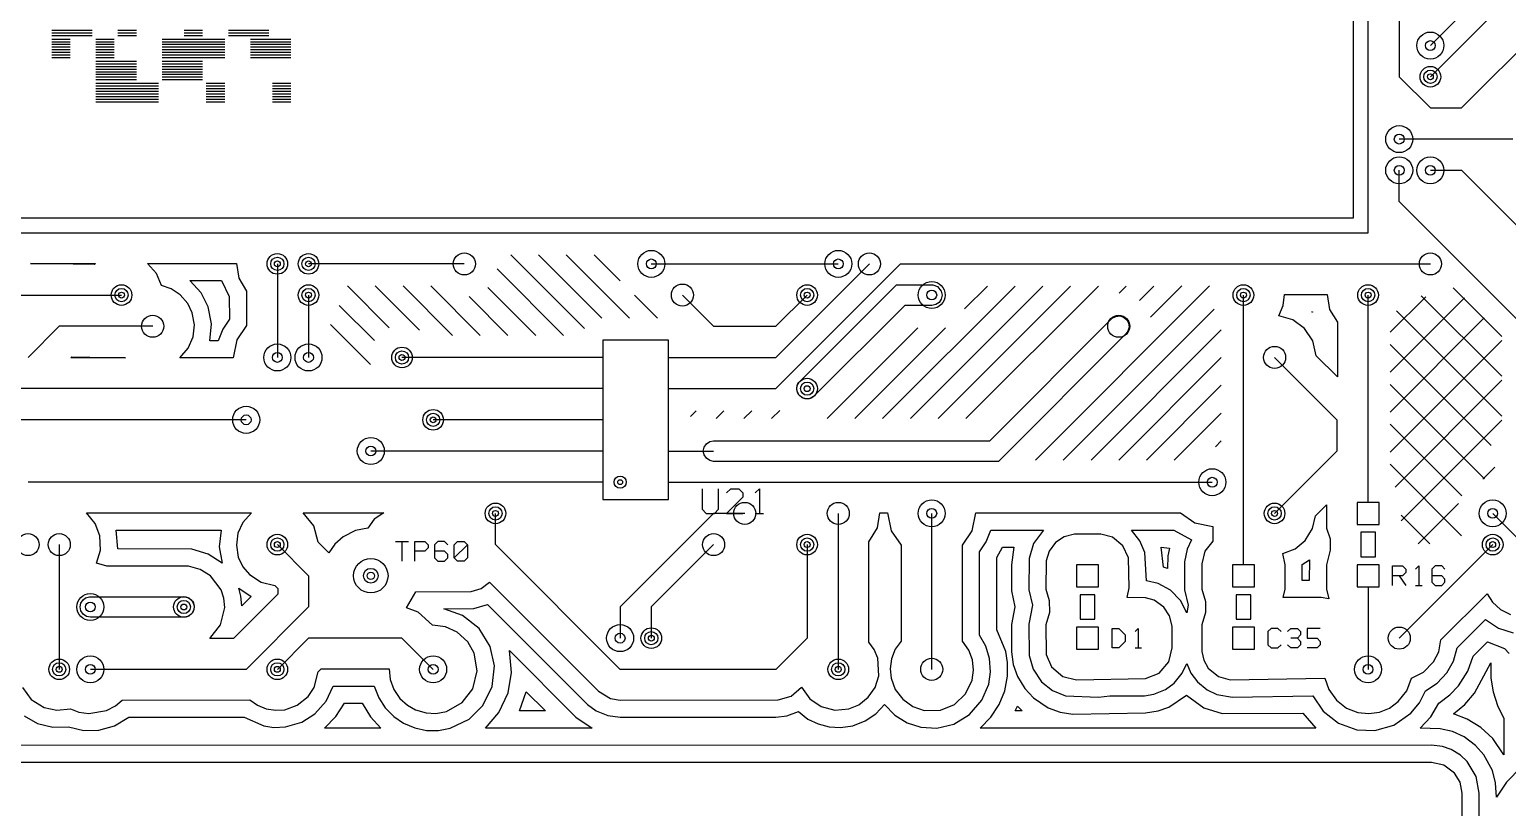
# Model space of a CAD drawing. Extents: x 7 to 280, y 7 to 360.
# Drawn here: x 101.7 to 161.9, y 140.4 to 172.1 of the extents above; entities that cross this region are included whole.
import ezdxf

# ---------------------------------------------------------------- set-up
doc = ezdxf.new("R2010")
doc.units = 0
doc.layers.add('SCORE', color=5, linetype='CONTINUOUS')

msp = doc.modelspace()

# ---------------------------------------------------------------- linework, layer by layer
at = {"layer": 'SCORE'}
for p, q in [((156.21, 163.83), (156.21, 196.85)), ((155.61, 164.43), (155.61, 196.25)), ((157.48, 176.53), (157.48, 170.18)), ((158.75, 171.45), (163.83, 176.53)), ((160.02, 168.91), (165.1, 173.99)), ((161.29, 172.72), (158.75, 170.18)), ((102.565, 172.0793), (104.215, 172.0793)), ((102.565, 171.9721), (104.215, 171.9721)), ((102.565, 171.865), (104.215, 171.865)), ((102.565, 171.715), (103.315, 171.715)), ((104.365, 171.715), (105.115, 171.715)), ((105.265, 172.0793), (106.015, 172.0793)), ((105.265, 171.9721), (106.015, 171.9721)), ((105.265, 171.865), (106.015, 171.865)), ((107.065, 171.715), (109.615, 171.715)), ((107.965, 172.0793), (108.715, 172.0793)), ((107.965, 171.9721), (108.715, 171.9721)), ((107.965, 171.865), (108.715, 171.865)), ((109.765, 172.0793), (111.415, 172.0793)), ((109.765, 171.9721), (111.415, 171.9721)), ((109.765, 171.865), (111.415, 171.865)), ((110.665, 171.715), (112.315, 171.715)), ((102.565, 171.6079), (103.315, 171.6079)), ((102.565, 171.5007), (103.315, 171.5007)), ((102.565, 171.3936), (103.315, 171.3936)), ((102.565, 171.2864), (103.315, 171.2864)), ((102.565, 171.1793), (103.315, 171.1793)), ((102.565, 171.0721), (103.315, 171.0721)), ((104.365, 171.6079), (105.115, 171.6079)), ((104.365, 171.5007), (105.115, 171.5007)), ((104.365, 171.3936), (105.115, 171.3936)), ((104.365, 171.2864), (105.115, 171.2864)), ((104.365, 171.1793), (105.115, 171.1793)), ((104.365, 171.0721), (105.115, 171.0721)), ((107.065, 171.6079), (109.615, 171.6079)), ((107.065, 171.5007), (109.615, 171.5007)), ((107.065, 171.3936), (109.615, 171.3936)), ((107.065, 171.2864), (109.615, 171.2864)), ((107.065, 171.1793), (109.615, 171.1793)), ((107.065, 171.0721), (109.615, 171.0721)), ((110.665, 171.6079), (112.315, 171.6079)), ((110.665, 171.5007), (112.315, 171.5007)), ((110.665, 171.3936), (112.315, 171.3936)), ((110.665, 171.2864), (112.315, 171.2864)), ((110.665, 171.1793), (112.315, 171.1793)), ((110.665, 171.0721), (112.315, 171.0721)), ((102.565, 170.965), (103.315, 170.965)), ((104.365, 170.965), (105.115, 170.965)), ((104.365, 170.815), (106.015, 170.815)), ((104.365, 170.7079), (106.015, 170.7079)), ((104.365, 170.6007), (106.015, 170.6007)), ((104.365, 170.4936), (106.015, 170.4936)), ((107.065, 170.965), (109.615, 170.965)), ((107.065, 170.815), (108.715, 170.815)), ((107.065, 170.7079), (108.715, 170.7079)), ((107.065, 170.6007), (108.715, 170.6007)), ((107.065, 170.4936), (108.715, 170.4936)), ((110.665, 170.965), (112.315, 170.965)), ((104.365, 170.3864), (106.015, 170.3864)), ((104.365, 170.2793), (106.015, 170.2793)), ((104.365, 170.1721), (106.015, 170.1721)), ((104.365, 170.065), (106.015, 170.065)), ((104.365, 169.915), (106.915, 169.915)), ((107.065, 170.3864), (108.715, 170.3864)), ((107.065, 170.2793), (108.715, 170.2793)), ((107.065, 170.1721), (108.715, 170.1721)), ((107.065, 170.065), (108.715, 170.065)), ((108.865, 169.915), (109.615, 169.915)), ((111.565, 169.915), (112.315, 169.915)), ((157.48, 170.18), (158.75, 168.91)), ((104.365, 169.8079), (106.915, 169.8079)), ((104.365, 169.7007), (106.915, 169.7007)), ((104.365, 169.5936), (106.915, 169.5936)), ((104.365, 169.4864), (106.915, 169.4864)), ((104.365, 169.3793), (106.915, 169.3793)), ((104.365, 169.2721), (106.915, 169.2721)), ((108.865, 169.8079), (109.615, 169.8079)), ((108.865, 169.7007), (109.615, 169.7007)), ((108.865, 169.5936), (109.615, 169.5936)), ((108.865, 169.4864), (109.615, 169.4864)), ((108.865, 169.3793), (109.615, 169.3793)), ((108.865, 169.2721), (109.615, 169.2721)), ((111.565, 169.8079), (112.315, 169.8079)), ((111.565, 169.7007), (112.315, 169.7007)), ((111.565, 169.5936), (112.315, 169.5936)), ((111.565, 169.4864), (112.315, 169.4864)), ((111.565, 169.3793), (112.315, 169.3793)), ((111.565, 169.2721), (112.315, 169.2721)), ((104.365, 169.165), (106.915, 169.165)), ((108.865, 169.165), (109.615, 169.165)), ((111.565, 169.165), (112.315, 169.165)), ((158.75, 168.91), (160.02, 168.91)), ((160.02, 167.64), (157.48, 167.64)), ((162.11, 167.64), (160.02, 167.64)), ((157.48, 165.1), (157.48, 166.37)), ((158.75, 166.37), (160.02, 166.37)), ((160.02, 166.37), (163.83, 162.56)), ((162.56, 160.02), (157.48, 165.1)), ((85.69, 164.43), (155.61, 164.43)), ((85.09, 163.83), (156.21, 163.83)), ((121.2713, 162.93), (124.2715, 159.9298)), ((122.4027, 162.93), (124.986, 160.3467)), ((123.5341, 162.93), (126.1156, 160.3485)), ((124.6655, 162.93), (125.7254, 161.8701)), ((101.7048, 162.58), (104.3505, 162.58)), ((104.3032, 162.54), (101.7048, 162.58)), ((104.3505, 162.58), (104.3032, 162.54)), ((106.4695, 162.58), (110.0907, 162.58)), ((106.8314, 162.166), (106.4695, 162.58)), ((107.0328, 161.6825), (106.8314, 162.166)), ((110.0907, 162.58), (110.195, 161.9782)), ((111.76, 162.56), (111.76, 158.75)), ((119.38, 162.56), (113.03, 162.56)), ((120.714, 162.356), (123.42, 159.65)), ((127, 162.56), (134.62, 162.56)), ((132.08, 157.48), (137.16, 162.56)), ((132.08, 158.75), (135.89, 162.56)), ((137.16, 162.56), (158.75, 162.56)), ((107.4266, 161.5469), (107.0328, 161.6825)), ((107.8049, 161.294), (107.4266, 161.5469)), ((108.1957, 161.88), (109.4903, 161.88)), ((108.66, 161.3754), (108.1957, 161.88)), ((109.4903, 161.88), (109.8019, 161.2258)), ((110.195, 161.9782), (110.51, 161.4532)), ((110.51, 161.4532), (110.51, 160.0445)), ((114.6217, 161.66), (116.3194, 159.9624)), ((115.7531, 161.66), (117.5523, 159.8608)), ((116.8845, 161.66), (118.8945, 159.65)), ((118.0159, 161.66), (120.0259, 159.65)), ((120.3334, 161.6052), (122.2886, 159.65)), ((133.0253, 157.7464), (136.986, 161.71)), ((136.4279, 156.26), (141.8266, 161.6587)), ((136.986, 161.71), (138.4712, 161.708)), ((137.5593, 156.26), (142.9581, 161.6588)), ((138.4712, 161.708), (138.6633, 161.6392)), ((138.6633, 161.6392), (138.818, 161.4507)), ((138.6907, 156.26), (144.0897, 161.659)), ((138.818, 161.4507), (138.85, 161.29)), ((139.767, 160.7304), (140.695, 161.6585)), ((139.822, 156.26), (145.2212, 161.6592)), ((142.6575, 154.57), (149.7474, 161.6599)), ((146.0627, 161.3693), (146.3528, 161.6594)), ((146.896, 161.0712), (147.4843, 161.6595)), ((147.3474, 160.3913), (148.6159, 161.6597)), ((159.6833, 161.5852), (161.66, 159.6085)), ((100.78, 161.29), (102.87, 161.29)), ((102.87, 161.29), (105.41, 161.29)), ((108.1079, 160.9417), (107.8049, 161.294)), ((108.2876, 160.5717), (108.1079, 160.9417)), ((108.9466, 160.8076), (108.66, 161.3754)), ((109.8019, 161.2258), (109.8068, 160.3094)), ((113.03, 161.29), (113.03, 158.75)), ((114.2808, 160.8695), (115.7134, 159.437)), ((119.5816, 161.2257), (121.1572, 159.65)), ((126.3101, 161.2854), (127.247, 160.3485)), ((128.27, 161.29), (129.54, 160.02)), ((132.08, 160.02), (133.35, 161.29)), ((137.334, 160.87), (133.6164, 157.1553)), ((138.43, 160.87), (137.334, 160.87)), ((138.5907, 160.902), (138.43, 160.87)), ((138.727, 160.993), (138.5907, 160.902)), ((138.818, 161.1293), (138.727, 160.993)), ((138.85, 161.29), (138.818, 161.1293)), ((151.13, 152.4), (151.13, 161.29)), ((152.5676, 160.4411), (152.7445, 160.8644)), ((152.7445, 160.8644), (152.7993, 161.31)), ((152.7993, 161.31), (154.5407, 161.31)), ((154.5407, 161.31), (154.645, 160.7082)), ((156.21, 154.94), (156.21, 161.29)), ((157.11, 159.774), (158.56, 161.224)), ((157.11, 158.1476), (160.1348, 161.1724)), ((158.3799, 161.2622), (161.66, 157.9821)), ((108.3785, 160.0813), (108.2876, 160.5717)), ((109.0777, 160.1157), (108.9466, 160.8076)), ((109.8068, 160.3094), (109.5431, 159.9044)), ((140.796, 155.36), (145.7836, 160.3447)), ((143.7889, 154.57), (149.9396, 160.7207)), ((145.7836, 160.3447), (145.9281, 160.4219)), ((145.9281, 160.4219), (146.0912, 160.438)), ((146.0912, 160.438), (146.248, 160.3904)), ((146.248, 160.3904), (146.3747, 160.2864)), ((146.3747, 160.2864), (146.4519, 160.1419)), ((153.1466, 160.2769), (152.5676, 160.4411)), ((153.6207, 159.9325), (153.1466, 160.2769)), ((153.943, 160.5876), (153.9157, 160.61)), ((153.9157, 160.61), (153.9403, 160.61)), ((153.9403, 160.61), (153.943, 160.5876)), ((154.645, 160.7082), (154.96, 160.1832)), ((157.11, 156.5213), (160.948, 160.3593)), ((157.3646, 160.6512), (161.66, 156.3558)), ((102.87, 160.02), (101.6, 158.75)), ((106.68, 160.02), (102.87, 160.02)), ((108.3232, 159.5856), (108.3785, 160.0813)), ((109.0061, 159.4314), (109.0777, 160.1157)), ((109.5431, 159.9044), (109.3554, 159.4315)), ((110.51, 160.0445), (110.108, 159.4635)), ((113.93, 160.089), (115.5509, 158.4681)), ((129.54, 160.02), (132.08, 160.02)), ((134.1652, 156.26), (137.8618, 159.9566)), ((135.2966, 156.26), (138.9896, 159.953)), ((146.347, 159.723), (141.144, 154.52)), ((144.9203, 154.57), (150.23, 159.8797)), ((146.4204, 159.822), (146.347, 159.723)), ((146.468, 159.9788), (146.4204, 159.822)), ((146.4519, 160.1419), (146.468, 159.9788)), ((153.9597, 159.4252), (153.6207, 159.9325)), ((154.96, 160.1832), (154.96, 157.9578)), ((107.7878, 158.7312), (108.1263, 159.1274)), ((108.1263, 159.1274), (108.3232, 159.5856)), ((109.3554, 159.4315), (109.0061, 159.4314)), ((110.108, 159.4635), (109.9607, 158.7316)), ((127.6985, 159.4485), (125.0315, 159.4485)), ((125.0315, 159.4485), (125.0315, 152.9715)), ((127.6985, 152.9715), (127.6985, 159.4485)), ((154.0981, 158.8197), (153.9597, 159.4252)), ((157.11, 154.895), (161.66, 159.445)), ((157.11, 159.2794), (161.2286, 155.1609)), ((103.3482, 158.7304), (103.3878, 158.77)), ((105.5726, 158.7308), (103.3482, 158.7304)), ((103.3878, 158.77), (105.5726, 158.7308)), ((109.9607, 158.7316), (107.7878, 158.7312)), ((123.19, 158.75), (116.84, 158.75)), ((125.0315, 158.75), (123.19, 158.75)), ((127.6985, 158.75), (129.54, 158.75)), ((129.54, 158.75), (132.08, 158.75)), ((146.0516, 154.57), (150.23, 158.7484)), ((152.4, 158.75), (154.94, 156.21)), ((154.96, 157.9578), (154.0981, 158.8197)), ((157.3116, 153.4702), (161.66, 157.8186)), ((123.19, 157.48), (99.06, 157.48)), ((125.0315, 157.48), (123.19, 157.48)), ((127.6985, 157.48), (129.54, 157.48)), ((129.54, 157.48), (132.08, 157.48)), ((132.93, 157.48), (132.9481, 157.6019)), ((132.9481, 157.3581), (132.93, 157.48)), ((132.9481, 157.6019), (133.0253, 157.7464)), ((133.0253, 157.2136), (132.9481, 157.3581)), ((133.152, 157.1096), (133.0253, 157.2136)), ((147.183, 154.57), (150.23, 157.617)), ((157.11, 157.6531), (160.9533, 153.8098)), ((131.9024, 156.26), (132.2365, 156.594)), ((133.3088, 157.062), (133.152, 157.1096)), ((133.4719, 157.0781), (133.3088, 157.062)), ((133.6164, 157.1553), (133.4719, 157.0781)), ((110.49, 156.21), (100.33, 156.21)), ((123.19, 156.21), (118.11, 156.21)), ((125.0315, 156.21), (123.19, 156.21)), ((128.5985, 156.3502), (128.8283, 156.58)), ((129.6397, 156.26), (129.9597, 156.58)), ((130.7711, 156.26), (131.0911, 156.58)), ((148.3144, 154.57), (150.23, 156.4856)), ((154.94, 156.21), (154.94, 154.94)), ((157.11, 156.0268), (160.0264, 153.1103)), ((157.56, 152.0923), (161.66, 156.1923)), ((123.19, 154.94), (115.57, 154.94)), ((125.0315, 154.94), (123.19, 154.94)), ((127.6985, 154.94), (129.54, 154.94)), ((129.12, 154.94), (129.152, 155.1007)), ((129.152, 154.7793), (129.12, 154.94)), ((129.152, 155.1007), (129.243, 155.237)), ((129.243, 155.237), (129.3793, 155.328)), ((129.3793, 155.328), (129.54, 155.36)), ((129.54, 155.36), (140.796, 155.36)), ((149.9894, 155.1136), (150.23, 155.3543)), ((154.94, 154.94), (152.4, 152.4)), ((156.21, 152.85), (156.21, 154.94)), ((129.243, 154.643), (129.152, 154.7793)), ((129.3793, 154.552), (129.243, 154.643)), ((129.54, 154.52), (129.3793, 154.552)), ((141.144, 154.52), (129.54, 154.52)), ((157.11, 154.4004), (160.0205, 151.4899)), ((160.8861, 153.792), (161.3798, 154.2857)), ((123.19, 153.67), (101.6, 153.67)), ((125.0315, 153.67), (123.19, 153.67)), ((127.6985, 153.67), (129.54, 153.67)), ((129.54, 153.67), (149.86, 153.67)), ((129.07, 153.4), (129.07, 152.5667)), ((129.7367, 152.5667), (129.7367, 153.4)), ((130.07, 153.2333), (130.2367, 153.4)), ((130.7367, 153.0667), (130.07, 152.4)), ((130.2367, 153.4), (130.57, 153.4)), ((130.57, 153.4), (130.7367, 153.2333)), ((130.7367, 153.2333), (130.7367, 153.0667)), ((131.2367, 153.2333), (131.4033, 153.4)), ((131.4033, 153.4), (131.4033, 152.4)), ((104.339, 151.9848), (103.9764, 152.42)), ((103.9764, 152.42), (110.7005, 152.42)), ((110.7005, 152.42), (110.357, 152.035)), ((113.2449, 151.8931), (112.8195, 152.42)), ((112.8195, 152.42), (116.1063, 152.42)), ((116.1063, 152.42), (115.711, 152.1676)), ((120.65, 151.13), (120.65, 152.4)), ((125.0315, 152.9715), (127.6985, 152.9715)), ((129.54, 152.4), (125.73, 148.59)), ((129.07, 152.5667), (129.2367, 152.4)), ((129.2367, 152.4), (129.57, 152.4)), ((130.81, 152.4), (129.54, 152.4)), ((129.57, 152.4), (129.7367, 152.5667)), ((130.07, 152.4), (130.7367, 152.4)), ((131.2367, 152.4), (131.57, 152.4)), ((134.62, 152.4), (134.62, 146.05)), ((136.2127, 151.8067), (136.3193, 152.42)), ((136.3193, 152.42), (136.6307, 152.42)), ((136.6307, 152.42), (136.778, 151.6865)), ((138.43, 146.05), (138.43, 152.4)), ((140.082, 151.6865), (140.2293, 152.4184)), ((140.2293, 152.4184), (148.5656, 152.4199)), ((148.5656, 152.4199), (149.1465, 152.018)), ((151.13, 150.31), (151.13, 152.4)), ((154.0665, 152.2988), (154.51, 152.7422)), ((154.51, 152.7422), (154.5202, 151.7934)), ((156.66, 152.85), (155.76, 152.85)), ((155.76, 152.85), (155.76, 151.95)), ((156.66, 151.95), (156.66, 152.85)), ((158.2541, 151.16), (159.898, 152.8039)), ((166.37, 147.32), (161.29, 152.4)), ((104.5314, 151.488), (104.339, 151.9848)), ((110.357, 152.035), (110.1547, 151.5888)), ((113.4265, 151.2312), (113.2449, 151.8931)), ((115.4459, 151.8054), (114.9457, 151.7068)), ((115.711, 152.1676), (115.4459, 151.8054)), ((135.87, 151.2485), (136.2127, 151.8067)), ((149.1465, 152.018), (149.88, 151.8707)), ((149.88, 151.8707), (149.88, 151.2694)), ((153.6509, 151.2941), (153.9526, 151.7861)), ((153.9526, 151.7861), (154.0665, 152.2988)), ((154.5202, 151.7934), (154.66, 151.358)), ((155.76, 151.95), (156.66, 151.95)), ((157.56, 152.3241), (158.7241, 151.16)), ((104.5543, 150.9025), (104.5314, 151.488)), ((105.2631, 150.958), (105.1958, 151.72)), ((105.1958, 151.72), (109.4651, 151.72)), ((109.4651, 151.72), (109.3923, 151.0343)), ((110.1547, 151.5888), (110.0907, 151.103)), ((113.8606, 150.7972), (113.4265, 151.2312)), ((114.4365, 151.446), (114.1027, 151.1435)), ((114.9457, 151.7068), (114.4365, 151.446)), ((116.57, 151.26), (117.1033, 151.26)), ((116.8367, 151.26), (116.8367, 150.46)), ((117.37, 150.46), (117.37, 151.26)), ((117.37, 151.26), (117.77, 151.26)), ((117.77, 151.26), (117.9033, 151.1267)), ((118.3033, 151.26), (118.17, 151.1267)), ((118.57, 151.26), (118.3033, 151.26)), ((118.7033, 151.1267), (118.57, 151.26)), ((118.97, 151.1267), (119.1033, 151.26)), ((119.1033, 151.26), (119.37, 151.26)), ((119.37, 151.26), (119.5033, 151.1267)), ((135.87, 147.1568), (135.87, 151.2485)), ((136.778, 151.6865), (137.18, 151.1055)), ((139.68, 151.1055), (140.082, 151.6865)), ((140.38, 150.8364), (140.6469, 151.2456)), ((140.6469, 151.2456), (140.8346, 151.7186)), ((140.8346, 151.7186), (142.9836, 151.7189)), ((142.9836, 151.7189), (142.5794, 151.1678)), ((143.471, 151.2176), (143.2122, 150.8686)), ((143.8202, 151.4509), (143.471, 151.2176)), ((144.2417, 151.5565), (143.8202, 151.4509)), ((145.3183, 151.5565), (144.2417, 151.5565)), ((145.7886, 151.4278), (145.3183, 151.5565)), ((146.2174, 151.0759), (145.7886, 151.4278)), ((146.5757, 151.7196), (148.2965, 151.7199)), ((146.9159, 151.289), (146.5757, 151.7196)), ((147.1144, 150.8098), (146.9159, 151.289)), ((148.2965, 151.7199), (149.012, 151.3189)), ((149.012, 151.3189), (148.8355, 150.9413)), ((149.88, 151.2694), (149.5622, 150.8686)), ((153.2406, 150.9574), (153.6509, 151.2941)), ((154.66, 151.358), (154.66, 150.902)), ((156.51, 151.63), (155.91, 151.63)), ((155.91, 151.63), (155.91, 150.63)), ((156.51, 150.63), (156.51, 151.63)), ((102.87, 151.13), (102.87, 146.05)), ((104.391, 150.3718), (104.5543, 150.9025)), ((108.2773, 150.9369), (105.2631, 150.958)), ((108.9445, 150.7408), (108.2773, 150.9369)), ((109.5166, 150.3676), (108.9445, 150.7408)), ((109.3923, 151.0343), (109.5166, 150.3676)), ((110.0907, 151.103), (110.1704, 150.6196)), ((110.1704, 150.6196), (110.357, 150.225)), ((111.76, 151.13), (113.03, 149.86)), ((114.1027, 151.1435), (113.8606, 150.7972)), ((117.77, 150.86), (117.37, 150.86)), ((117.9033, 150.9933), (117.77, 150.86)), ((117.9033, 151.1267), (117.9033, 150.9933)), ((118.17, 151.1267), (118.17, 150.5933)), ((118.57, 150.86), (118.17, 150.86)), ((118.17, 150.5933), (118.3033, 150.46)), ((118.7033, 150.7267), (118.57, 150.86)), ((118.57, 150.46), (118.7033, 150.5933)), ((118.7033, 150.5933), (118.7033, 150.7267)), ((118.97, 150.5933), (118.97, 151.1267)), ((118.97, 150.5933), (119.5033, 151.1267)), ((119.1033, 150.46), (118.97, 150.5933)), ((119.5033, 150.5933), (119.37, 150.46)), ((119.5033, 151.1267), (119.5033, 150.5933)), ((125.73, 146.05), (120.65, 151.13)), ((129.54, 151.13), (127, 148.59)), ((133.35, 151.13), (133.35, 147.32)), ((137.18, 151.1055), (137.18, 147.2015)), ((139.68, 147.2015), (139.68, 151.1055)), ((140.38, 147.448), (140.38, 150.8364)), ((141.08, 150.6073), (141.3158, 151.0186)), ((141.08, 147.6576), (141.08, 150.6073)), ((141.3158, 151.0186), (141.7784, 151.0187)), ((141.7784, 151.0187), (141.68, 150.31)), ((142.5794, 151.1678), (142.3978, 150.5693)), ((143.2122, 150.8686), (143.0902, 150.4666)), ((146.4485, 150.5874), (146.2174, 151.0759)), ((146.4792, 149.3757), (146.4485, 150.5874)), ((147.18, 149.658), (147.1144, 150.8098)), ((147.88, 150.2118), (147.7813, 151.0198)), ((147.7813, 151.0198), (148.1185, 150.9863)), ((148.0554, 150.672), (148.03, 150.1507)), ((148.1185, 150.9863), (148.0554, 150.672)), ((148.8355, 150.9413), (148.7343, 150.4326)), ((149.5622, 150.8686), (149.4308, 150.3443)), ((152.7431, 150.7662), (153.2406, 150.9574)), ((152.83, 150.31), (152.7431, 150.7662)), ((154.66, 150.902), (154.51, 150.31)), ((155.91, 150.63), (156.51, 150.63)), ((157.48, 147.32), (161.29, 151.13)), ((104.815, 150.258), (104.391, 150.3718)), ((108.1405, 150.2487), (104.815, 150.258)), ((108.6138, 150.1219), (108.1405, 150.2487)), ((109.0299, 149.8633), (108.6138, 150.1219)), ((110.357, 150.225), (110.6236, 149.9068)), ((118.3033, 150.46), (118.57, 150.46)), ((119.37, 150.46), (119.1033, 150.46)), ((141.68, 150.31), (141.6852, 149.253)), ((142.3978, 150.5693), (142.3843, 149.2874)), ((143.0902, 150.4666), (143.0835, 149.3217)), ((145.23, 150.31), (144.33, 150.31)), ((144.33, 150.31), (144.33, 149.41)), ((145.23, 149.41), (145.23, 150.31)), ((148.03, 150.1507), (147.88, 150.2118)), ((148.7343, 150.4326), (148.7343, 149.2874)), ((149.4308, 150.3443), (149.4335, 149.3217)), ((151.58, 150.31), (150.68, 150.31)), ((150.68, 150.31), (150.68, 149.41)), ((151.58, 149.41), (151.58, 150.31)), ((152.8265, 149.3217), (152.83, 150.31)), ((153.5298, 150.3173), (153.8214, 150.5041)), ((153.53, 149.67), (153.5298, 150.3173)), ((153.8214, 150.5041), (153.81, 149.67)), ((154.51, 150.31), (154.5135, 149.3217)), ((156.66, 150.31), (155.76, 150.31)), ((155.76, 150.31), (155.76, 149.41)), ((156.66, 149.41), (156.66, 150.31)), ((157.21, 149.46), (157.21, 150.26)), ((157.21, 150.26), (157.61, 150.26)), ((157.61, 150.26), (157.7433, 150.1267)), ((157.7433, 149.9933), (157.61, 149.86)), ((157.7433, 150.1267), (157.7433, 149.9933)), ((158.1433, 150.1267), (158.2767, 150.26)), ((158.2767, 150.26), (158.2767, 149.46)), ((158.9433, 150.26), (158.81, 150.1267)), ((158.81, 150.1267), (158.81, 149.5933)), ((159.21, 150.26), (158.9433, 150.26)), ((159.3433, 150.1267), (159.21, 150.26)), ((109.468, 149.2852), (109.0299, 149.8633)), ((110.6236, 149.9068), (111.0962, 149.5981)), ((111.0962, 149.5981), (111.6588, 149.4635)), ((111.6588, 149.4635), (111.78, 149.3422)), ((113.03, 149.86), (113.03, 148.59)), ((120.0619, 149.3422), (120.4111, 149.6012)), ((120.4111, 149.6012), (124.8461, 145.1661)), ((144.33, 149.41), (145.23, 149.41)), ((146.3995, 148.97), (146.4792, 149.3757)), ((147.6621, 149.5463), (147.18, 149.658)), ((148.1629, 149.2696), (147.6621, 149.5463)), ((150.68, 149.41), (151.58, 149.41)), ((153.81, 149.67), (153.53, 149.67)), ((155.76, 149.41), (156.66, 149.41)), ((156.21, 149.41), (156.21, 147.32)), ((157.61, 149.86), (157.21, 149.86)), ((157.4767, 149.86), (157.7433, 149.46)), ((158.1433, 149.46), (158.41, 149.46)), ((159.21, 149.86), (158.81, 149.86)), ((158.81, 149.5933), (158.9433, 149.46)), ((158.9433, 149.46), (159.21, 149.46)), ((159.3433, 149.7267), (159.21, 149.86)), ((159.21, 149.46), (159.3433, 149.5933)), ((159.3433, 149.5933), (159.3433, 149.7267)), ((103.752, 148.7507), (103.843, 148.887)), ((103.843, 148.887), (103.942, 148.9604)), ((103.942, 148.9604), (104.0988, 149.008)), ((104.0988, 149.008), (107.9912, 149.008)), ((107.9912, 149.008), (108.148, 148.9604)), ((108.148, 148.9604), (108.247, 148.887)), ((108.247, 148.887), (108.3204, 148.788)), ((108.3204, 148.788), (108.368, 148.6312)), ((109.582, 148.9421), (109.468, 149.2852)), ((109.6193, 148.563), (109.582, 148.9421)), ((111.78, 149.1078), (109.9722, 147.3)), ((110.1934, 149.3524), (110.6956, 149.0133)), ((110.2791, 149.0258), (110.1934, 149.3524)), ((110.3189, 148.6366), (110.2791, 149.0258)), ((110.6956, 149.0133), (110.3189, 148.6366)), ((111.78, 149.3422), (111.78, 149.1078)), ((117.0191, 148.5564), (117.4076, 149.21)), ((117.4076, 149.21), (119.66, 149.2202)), ((119.66, 149.2202), (120.0619, 149.3422)), ((141.6852, 149.253), (141.8121, 148.59)), ((142.3843, 149.2874), (142.53, 148.6644)), ((143.0835, 149.3217), (143.2122, 148.8514)), ((143.2122, 148.8514), (143.23, 148.362)), ((145.08, 149.09), (144.48, 149.09)), ((144.48, 149.09), (144.48, 148.09)), ((145.08, 148.09), (145.08, 149.09)), ((147.1366, 148.9598), (146.3995, 148.97)), ((147.4898, 148.8609), (147.1366, 148.9598)), ((147.8876, 148.579), (147.4898, 148.8609)), ((148.5618, 148.8595), (148.1629, 149.2696)), ((148.8222, 148.3575), (148.5618, 148.8595)), ((148.7343, 149.2874), (148.88, 148.6644)), ((149.4335, 149.3217), (149.58, 148.818)), ((149.58, 148.818), (149.58, 148.362)), ((151.43, 149.09), (150.83, 149.09)), ((150.83, 149.09), (150.83, 148.09)), ((151.43, 148.09), (151.43, 149.09)), ((152.7495, 148.97), (152.8265, 149.3217)), ((154.2977, 148.9692), (152.7495, 148.97)), ((154.6109, 148.9199), (154.2977, 148.9692)), ((154.5135, 149.3217), (154.6109, 148.9199)), ((159.1781, 147.2503), (161.0582, 149.1305)), ((161.0582, 149.1305), (161.2867, 148.7801)), ((161.2867, 148.7801), (161.6101, 148.487)), ((103.72, 148.59), (103.752, 148.7507)), ((103.752, 148.4293), (103.72, 148.59)), ((103.843, 148.293), (103.752, 148.4293)), ((103.9793, 148.202), (103.843, 148.293)), ((104.14, 148.17), (103.9793, 148.202)), ((107.9912, 148.172), (104.14, 148.17)), ((108.148, 148.2196), (107.9912, 148.172)), ((108.2747, 148.3236), (108.148, 148.2196)), ((108.3519, 148.4681), (108.2747, 148.3236)), ((108.368, 148.6312), (108.3519, 148.4681)), ((109.4504, 147.8576), (109.6193, 148.563)), ((113.03, 148.59), (110.49, 146.05)), ((117.5054, 148.3777), (117.0191, 148.5564)), ((118.0785, 147.8492), (117.5054, 148.3777)), ((118.5514, 148.51), (119.7627, 148.5278)), ((119.312, 148.2415), (118.5514, 148.51)), ((119.98, 147.7085), (119.312, 148.2415)), ((119.7627, 148.5278), (120.3284, 148.6939)), ((120.3284, 148.6939), (124.4009, 144.6238)), ((125.73, 148.59), (125.73, 147.32)), ((127, 148.59), (127, 147.32)), ((141.8121, 148.59), (141.6825, 147.873)), ((142.53, 148.6644), (142.3843, 147.8926)), ((143.23, 148.362), (143.0835, 147.8583)), ((148.1209, 148.2298), (147.8876, 148.579)), ((148.2265, 147.8083), (148.1209, 148.2298)), ((148.88, 148.6644), (148.8222, 148.3575)), ((149.58, 148.362), (149.4335, 147.8583)), ((161.6101, 148.487), (162.017, 148.2812)), ((109.0095, 147.3), (109.4504, 147.8576)), ((118.6065, 147.7797), (118.0785, 147.8492)), ((119.0872, 147.5611), (118.6065, 147.7797)), ((119.518, 147.1706), (119.0872, 147.5611)), ((120.4294, 146.9815), (119.98, 147.7085)), ((141.4419, 146.7817), (141.08, 147.6576)), ((141.6825, 147.873), (141.6825, 146.767)), ((142.3843, 147.8926), (142.3978, 146.6107)), ((143.0835, 147.8583), (143.0981, 146.66)), ((145.23, 147.77), (144.33, 147.77)), ((144.33, 147.77), (144.33, 146.87)), ((144.48, 148.09), (145.08, 148.09)), ((145.23, 146.87), (145.23, 147.77)), ((145.78, 146.92), (145.78, 147.72)), ((145.78, 147.72), (146.0467, 147.72)), ((146.0467, 147.72), (146.3133, 147.4533)), ((146.7133, 147.5867), (146.8467, 147.72)), ((146.8467, 147.72), (146.8467, 146.92)), ((148.23, 146.92), (148.2265, 147.8083)), ((149.4335, 147.8583), (149.4335, 146.7817)), ((151.58, 147.77), (150.68, 147.77)), ((150.68, 147.77), (150.68, 146.87)), ((150.83, 148.09), (151.43, 148.09)), ((151.58, 146.87), (151.58, 147.77)), ((152.2633, 147.72), (152.13, 147.5867)), ((152.13, 147.5867), (152.13, 147.0533)), ((152.53, 147.72), (152.2633, 147.72)), ((152.6633, 147.5867), (152.53, 147.72)), ((152.93, 147.5867), (153.0633, 147.72)), ((153.0633, 147.72), (153.33, 147.72)), ((153.33, 147.72), (153.4633, 147.5867)), ((153.4633, 147.5867), (153.4633, 147.4533)), ((154.2633, 147.72), (153.73, 147.72)), ((153.73, 147.72), (153.73, 147.32)), ((159.8474, 146.9297), (160.997, 148.0793)), ((160.997, 148.0793), (161.5283, 147.7268)), ((161.5283, 147.7268), (162.1177, 147.5322)), ((109.9722, 147.3), (109.0095, 147.3)), ((113.03, 147.32), (111.76, 146.05)), ((116.84, 147.32), (113.03, 147.32)), ((118.11, 146.05), (116.84, 147.32)), ((119.7827, 146.7136), (119.518, 147.1706)), ((120.605, 146.1996), (120.4294, 146.9815)), ((133.35, 147.32), (132.08, 146.05)), ((136.0795, 146.8607), (135.87, 147.1568)), ((137.18, 147.2015), (136.944, 146.8749)), ((139.9414, 146.8273), (139.68, 147.2015)), ((140.6364, 146.9931), (140.38, 147.448)), ((140.7885, 146.4916), (140.6364, 146.9931)), ((146.3133, 147.1867), (146.0467, 146.92)), ((146.3133, 147.4533), (146.3133, 147.1867)), ((152.13, 147.0533), (152.2633, 146.92)), ((152.53, 146.92), (152.6633, 147.0533)), ((153.0633, 146.92), (152.93, 147.0533)), ((153.33, 147.32), (153.0633, 147.32)), ((153.4633, 147.4533), (153.33, 147.32)), ((153.33, 147.32), (153.4633, 147.1867)), ((153.4633, 147.0533), (153.33, 146.92)), ((153.4633, 147.1867), (153.4633, 147.0533)), ((153.73, 147.32), (154.13, 147.32)), ((154.13, 147.32), (154.2633, 147.1867)), ((154.2633, 147.0533), (154.13, 146.92)), ((154.2633, 147.1867), (154.2633, 147.0533)), ((156.21, 147.32), (156.21, 146.05)), ((159.0876, 146.7683), (159.1781, 147.2503)), ((160.4906, 146.5829), (161.0792, 147.1715)), ((161.0792, 147.1715), (161.7658, 146.8954)), ((119.9085, 145.9887), (119.7827, 146.7136)), ((121.3068, 145.92), (121.2163, 146.816)), ((121.2163, 146.816), (123.9308, 144.1051)), ((136.2253, 146.5088), (136.0795, 146.8607)), ((136.2684, 145.7846), (136.2253, 146.5088)), ((136.7868, 146.4844), (136.7307, 146.077)), ((136.944, 146.8749), (136.7868, 146.4844)), ((140.0839, 146.4415), (139.9414, 146.8273)), ((140.1293, 146.023), (140.0839, 146.4415)), ((140.8277, 145.9543), (140.7885, 146.4916)), ((141.5171, 146.3269), (141.4419, 146.7817)), ((141.6825, 146.767), (141.7535, 146.2524)), ((142.3978, 146.6107), (142.5563, 146.0609)), ((143.0981, 146.66), (143.3104, 146.1474)), ((144.33, 146.87), (145.23, 146.87)), ((146.0467, 146.92), (145.78, 146.92)), ((146.7133, 146.92), (146.98, 146.92)), ((147.7026, 145.9004), (148.0978, 146.3614)), ((148.0978, 146.3614), (148.23, 146.92)), ((149.4335, 146.7817), (149.5128, 146.4237)), ((149.5128, 146.4237), (149.6926, 146.1041)), ((150.68, 146.87), (151.58, 146.87)), ((152.2633, 146.92), (152.53, 146.92)), ((153.33, 146.92), (153.0633, 146.92)), ((154.13, 146.92), (153.73, 146.92)), ((158.878, 146.3535), (159.0876, 146.7683)), ((159.4204, 145.9084), (159.6864, 146.3769)), ((159.6864, 146.3769), (159.8474, 146.9297)), ((160.2724, 145.9749), (160.4906, 146.5829)), ((161.7658, 146.8954), (161.9665, 146.6963)), ((110.49, 146.05), (104.14, 146.05)), ((113.2604, 145.3176), (113.4265, 145.9488)), ((113.4265, 145.9488), (113.5478, 146.07)), ((113.5478, 146.07), (116.3107, 146.07)), ((116.3107, 146.07), (116.358, 145.639)), ((119.725, 145.2563), (119.9085, 145.9887)), ((120.5096, 145.3503), (120.605, 146.1996)), ((121.1637, 145.0955), (121.3068, 145.92)), ((132.08, 146.05), (125.73, 146.05)), ((136.1204, 145.3176), (136.2684, 145.7846)), ((136.7307, 146.077), (136.7686, 145.692)), ((140.0732, 145.6156), (140.1293, 146.023)), ((140.7522, 145.4456), (140.8277, 145.9543)), ((141.4037, 145.1761), (141.5171, 145.7731)), ((141.5171, 145.7731), (141.5171, 146.3269)), ((141.7535, 146.2524), (141.9235, 145.7617)), ((141.9235, 145.7617), (142.2181, 145.2701)), ((142.5563, 146.0609), (142.9038, 145.5409)), ((143.3104, 146.1474), (143.7714, 145.7522)), ((143.7714, 145.7522), (144.33, 145.62)), ((147.1366, 145.6802), (147.7026, 145.9004)), ((148.3091, 145.4938), (148.6381, 145.8947)), ((148.6381, 145.8947), (148.8222, 146.2825)), ((148.8222, 146.2825), (148.9941, 145.891)), ((148.9941, 145.891), (149.2538, 145.5409)), ((149.6926, 146.1041), (150.1214, 145.7522)), ((150.1214, 145.7522), (150.5917, 145.6235)), ((157.9738, 145.694), (158.4746, 145.9418)), ((158.4746, 145.9418), (158.878, 146.3535)), ((159.023, 145.4824), (159.4204, 145.9084)), ((159.8929, 145.3747), (160.2724, 145.9749)), ((160.5449, 145.0744), (161.2099, 146.3123)), ((161.2099, 146.3123), (161.2168, 145.6947)), ((101.3696, 145.3176), (101.7336, 144.8268)), ((113.0109, 144.9441), (113.2604, 145.3176)), ((113.745, 144.7561), (114.0297, 145.37)), ((114.0297, 145.37), (115.705, 145.37)), ((115.705, 145.37), (115.8931, 144.8956)), ((116.358, 145.639), (116.5104, 145.2256)), ((116.5104, 145.2256), (116.7587, 144.8616)), ((119.2984, 144.6987), (119.725, 145.2563)), ((120.1336, 144.5828), (120.5096, 145.3503)), ((124.8461, 145.1661), (125.3345, 144.8646)), ((132.6991, 144.9645), (133.1182, 145.3205)), ((133.1182, 145.3205), (133.4587, 144.8505)), ((135.8432, 144.9136), (136.1204, 145.3176)), ((136.7686, 145.692), (136.944, 145.2251)), ((136.944, 145.2251), (137.2475, 144.8293)), ((139.8082, 145.0554), (140.0732, 145.6156)), ((140.4767, 144.7975), (140.7522, 145.4456)), ((141.1761, 144.6128), (141.4037, 145.1761)), ((142.2181, 145.2701), (142.5708, 144.8888)), ((142.9038, 145.5409), (143.351, 145.1841)), ((143.351, 145.1841), (143.8825, 144.9725)), ((144.33, 145.62), (147.1366, 145.6802)), ((147.4798, 145.0356), (147.959, 145.2341)), ((147.959, 145.2341), (148.3091, 145.4938)), ((149.2538, 145.5409), (149.6547, 145.2119)), ((149.6547, 145.2119), (150.0487, 145.0255)), ((150.5917, 145.6235), (154.4481, 145.6844)), ((154.4481, 145.6844), (154.6104, 145.2256)), ((154.6104, 145.2256), (154.9186, 144.7968)), ((157.4384, 144.7349), (157.7842, 145.178)), ((157.7842, 145.178), (157.9738, 145.694)), ((158.3031, 144.6839), (158.5503, 145.1727)), ((158.5503, 145.1727), (159.023, 145.4824)), ((159.5451, 145.0086), (159.8929, 145.3747)), ((161.2168, 145.6947), (161.311, 145.1287)), ((101.7336, 144.8268), (102.2561, 144.4974)), ((104.8036, 144.3773), (105.1621, 144.5689)), ((105.1621, 144.5689), (105.4345, 144.8)), ((105.4345, 144.8), (110.6423, 144.8098)), ((110.6423, 144.8098), (110.9493, 144.5905)), ((110.9493, 144.5905), (111.3012, 144.4447)), ((112.0592, 144.4075), (112.5707, 144.5905)), ((112.5707, 144.5905), (113.0109, 144.9441)), ((113.284, 144.2356), (113.745, 144.7561)), ((114.1498, 144.1237), (114.5013, 144.67)), ((114.5013, 144.67), (115.2236, 144.67)), ((115.2236, 144.67), (115.5563, 144.1225)), ((115.8931, 144.8956), (116.1609, 144.4853)), ((116.7587, 144.8616), (117.0598, 144.5887)), ((117.0598, 144.5887), (117.3965, 144.398)), ((118.6581, 144.336), (119.2984, 144.6987)), ((119.5772, 144.0264), (120.1336, 144.5828)), ((120.7851, 144.295), (121.1637, 145.0955)), ((121.6242, 144.36), (121.9017, 145.1407)), ((121.9017, 145.1407), (122.6824, 144.36)), ((124.4009, 144.6238), (124.751, 144.3641)), ((125.3345, 144.8646), (125.73, 144.8)), ((125.73, 144.8), (132.1683, 144.8035)), ((132.1683, 144.8035), (132.6991, 144.9645)), ((133.4587, 144.8505), (133.9248, 144.532)), ((135.0456, 144.4355), (135.4606, 144.6074)), ((135.4606, 144.6074), (135.8432, 144.9136)), ((136.144, 144.2356), (136.5062, 144.6159)), ((136.5062, 144.6159), (136.9287, 144.1782)), ((137.2475, 144.8293), (137.6527, 144.5386)), ((138.788, 144.3886), (139.3517, 144.6221)), ((139.3517, 144.6221), (139.8082, 145.0554)), ((139.973, 144.2124), (140.4767, 144.7975)), ((140.8429, 144.1047), (141.1761, 144.6128)), ((141.8323, 144.36), (141.9194, 144.5477)), ((141.9194, 144.5477), (142.1131, 144.36)), ((142.5708, 144.8888), (143.1729, 144.4866)), ((143.8825, 144.9725), (145.23, 144.92)), ((145.23, 144.92), (145.6802, 144.9732)), ((145.6802, 144.9732), (147.1026, 144.9743)), ((147.1026, 144.9743), (147.4798, 145.0356)), ((148.0883, 144.5135), (148.805, 145.0009)), ((148.805, 145.0009), (149.5229, 144.4866)), ((150.0487, 145.0255), (150.68, 144.92)), ((150.68, 144.92), (153.956, 144.97)), ((153.956, 144.97), (154.3762, 144.3516)), ((154.9186, 144.7968), (155.338, 144.4758)), ((157.082, 144.4758), (157.4384, 144.7349)), ((157.9582, 144.2636), (158.3031, 144.6839)), ((158.7637, 144.1225), (159.1001, 144.6778)), ((159.1001, 144.6778), (159.5451, 145.0086)), ((159.6942, 144.2329), (160.1475, 144.6144)), ((160.1475, 144.6144), (160.5449, 145.0744)), ((161.311, 145.1287), (161.4872, 144.5827)), ((161.4872, 144.5827), (161.75, 144.0544)), ((101.4419, 144.1591), (101.9882, 143.8507)), ((102.2561, 144.4974), (102.7675, 144.3835)), ((102.7675, 144.3835), (103.3276, 144.4444)), ((103.3276, 144.4444), (103.6766, 144.3111)), ((103.6766, 144.3111), (104.0787, 144.2515)), ((104.0787, 144.2515), (104.8036, 144.3773)), ((105.1214, 143.7512), (105.7036, 144.1)), ((105.7036, 144.1), (110.4141, 144.1)), ((110.4141, 144.1), (111.2043, 143.7465)), ((111.3012, 144.4447), (111.6987, 144.3815)), ((111.6987, 144.3815), (112.0592, 144.4075)), ((112.7545, 143.8992), (113.284, 144.2356)), ((113.686, 143.66), (114.1498, 144.1237)), ((115.5563, 144.1225), (115.983, 143.66)), ((116.1609, 144.4853), (116.5036, 144.1351)), ((116.5036, 144.1351), (116.908, 143.8585)), ((117.3965, 144.398), (117.8193, 144.2741)), ((117.8193, 144.2741), (118.2252, 144.2542)), ((118.2252, 144.2542), (118.6581, 144.336)), ((118.8097, 143.6504), (119.5772, 144.0264)), ((120.237, 143.66), (120.7851, 144.295)), ((122.6824, 144.36), (121.6242, 144.36)), ((123.9308, 144.1051), (124.5867, 143.66)), ((124.751, 144.3641), (125.2302, 144.1656)), ((125.2302, 144.1656), (125.73, 144.1)), ((125.73, 144.1), (132.08, 144.1)), ((132.08, 144.1), (132.5275, 144.1525)), ((132.5275, 144.1525), (132.9922, 144.3284)), ((132.9922, 144.3284), (133.3842, 144.0282)), ((133.3842, 144.0282), (133.8023, 143.826)), ((133.9248, 144.532), (134.4832, 144.3861)), ((134.4832, 144.3861), (135.0456, 144.4355)), ((135.2157, 143.7565), (135.7131, 143.9477)), ((135.7131, 143.9477), (136.144, 144.2356)), ((136.9287, 144.1782), (137.4241, 143.8715)), ((137.6527, 144.5386), (138.1249, 144.378)), ((138.1249, 144.378), (138.788, 144.3886)), ((139.3233, 143.823), (139.973, 144.2124)), ((140.4033, 143.66), (140.8429, 144.1047)), ((142.1131, 144.36), (141.8323, 144.36)), ((143.1729, 144.4866), (143.6601, 144.3066)), ((143.6601, 144.3066), (144.173, 144.2252)), ((144.173, 144.2252), (147.137, 144.2752)), ((147.137, 144.2752), (147.6499, 144.3566)), ((147.6499, 144.3566), (148.0883, 144.5135)), ((149.5229, 144.4866), (150.2646, 144.2533)), ((150.2646, 144.2533), (153.5515, 144.27)), ((153.5515, 144.27), (154.083, 143.66)), ((154.3762, 144.3516), (155.008, 143.8585)), ((155.338, 144.4758), (155.799, 144.298)), ((155.799, 144.298), (156.237, 144.2507)), ((156.237, 144.2507), (156.6734, 144.3111)), ((156.6734, 144.3111), (157.082, 144.4758)), ((157.2542, 143.7791), (157.9582, 144.2636)), ((158.337, 143.66), (158.7637, 144.1225)), ((160.2464, 144.0262), (159.6942, 144.2329)), ((160.8069, 143.6841), (160.2464, 144.0262)), ((161.75, 144.0544), (161.75, 142.5716)), ((101.9882, 143.8507), (102.6109, 143.6947)), ((102.6109, 143.6947), (103.2559, 143.7123)), ((103.2559, 143.7123), (103.8682, 143.5653)), ((103.8682, 143.5653), (104.48, 143.5738)), ((104.48, 143.5738), (105.1214, 143.7512)), ((111.2043, 143.7465), (111.6232, 143.6844)), ((111.6232, 143.6844), (112.0873, 143.7031)), ((112.0873, 143.7031), (112.7545, 143.8992)), ((115.983, 143.66), (113.686, 143.66)), ((116.908, 143.8585), (117.3587, 143.6661)), ((117.3587, 143.6661), (117.8382, 143.5653)), ((117.8382, 143.5653), (118.3281, 143.5601)), ((118.3281, 143.5601), (118.8097, 143.6504)), ((124.5867, 143.66), (120.237, 143.66)), ((133.8023, 143.826), (134.2519, 143.7092)), ((134.2519, 143.7092), (134.7157, 143.6823)), ((134.7157, 143.6823), (135.2157, 143.7565)), ((137.4241, 143.8715), (137.9884, 143.6915)), ((137.9884, 143.6915), (138.6383, 143.6596)), ((138.6383, 143.6596), (139.3233, 143.823)), ((154.083, 143.66), (140.4033, 143.66)), ((155.008, 143.8585), (155.7489, 143.5934)), ((155.7489, 143.5934), (156.4818, 143.5653)), ((156.4818, 143.5653), (157.2542, 143.7791)), ((159.152, 143.6346), (158.337, 143.66)), ((159.6571, 143.5136), (159.152, 143.6346)), ((160.1289, 143.2963), (159.6571, 143.5136)), ((161.2898, 143.2393), (160.8069, 143.6841)), ((158.79, 142.96), (97.551, 142.9442)), ((159.2375, 142.9075), (158.79, 142.96)), ((159.5991, 142.7837), (159.2375, 142.9075)), ((159.9729, 142.5596), (159.5991, 142.7837)), ((160.5892, 142.9549), (160.1289, 143.2963)), ((160.934, 142.5665), (160.5892, 142.9549)), ((161.75, 142.5716), (161.2898, 143.2393)), ((158.79, 142.26), (97.79, 142.26)), ((159.2998, 142.1509), (158.79, 142.26)), ((159.7338, 141.829), (159.2998, 142.1509)), ((160.2525, 142.2991), (159.9729, 142.5596)), ((160.6163, 141.6921), (160.2525, 142.2991)), ((161.2754, 141.9279), (160.934, 142.5665)), ((159.9572, 141.4563), (159.7338, 141.829)), ((160.74, 141.01), (160.6163, 141.6921)), ((161.4067, 141.4254), (161.2754, 141.9279)), ((162.45, 142.0677), (161.8488, 141.4592)), ((160.04, 141.01), (159.9572, 141.4563)), ((160.04, 80.01), (160.04, 141.01)), ((160.7197, 79.7337), (160.74, 141.01)), ((161.44, 140.8433), (161.4067, 141.4254)), ((161.8488, 141.4592), (161.44, 140.8433))]:
    msp.add_line(p, q, dxfattribs=at)
for centre, radius in [((158.75, 171.45), 0.55), ((158.75, 171.45), 0.2), ((158.75, 170.18), 0.42), ((158.75, 170.18), 0.27), ((158.75, 170.18), 0.12), ((157.48, 167.64), 0.55), ((157.48, 167.64), 0.2), ((157.48, 166.37), 0.55), ((158.75, 166.37), 0.55), ((157.48, 166.37), 0.2), ((158.75, 166.37), 0.2), ((111.76, 162.56), 0.42), ((111.76, 162.56), 0.27), ((111.76, 162.56), 0.12), ((113.03, 162.56), 0.42), ((113.03, 162.56), 0.27), ((113.03, 162.56), 0.12), ((119.38, 162.56), 0.45), ((127, 162.56), 0.55), ((127, 162.56), 0.2), ((134.62, 162.56), 0.55), ((134.62, 162.56), 0.2), ((135.89, 162.56), 0.45), ((158.75, 162.56), 0.45), ((105.41, 161.29), 0.42), ((105.41, 161.29), 0.27), ((113.03, 161.29), 0.42), ((113.03, 161.29), 0.27), ((128.27, 161.29), 0.45), ((133.35, 161.29), 0.42), ((133.35, 161.29), 0.27), ((138.43, 161.29), 0.55), ((138.43, 161.29), 0.2), ((151.13, 161.29), 0.42), ((151.13, 161.29), 0.27), ((156.21, 161.29), 0.42), ((156.21, 161.29), 0.27), ((105.41, 161.29), 0.12), ((113.03, 161.29), 0.12), ((133.35, 161.29), 0.12), ((151.13, 161.29), 0.12), ((156.21, 161.29), 0.12), ((106.68, 160.02), 0.45), ((146.05, 160.02), 0.45), ((111.76, 158.75), 0.55), ((113.03, 158.75), 0.55), ((116.84, 158.75), 0.42), ((116.84, 158.75), 0.27), ((152.4, 158.75), 0.45), ((111.76, 158.75), 0.2), ((113.03, 158.75), 0.2), ((116.84, 158.75), 0.12), ((133.35, 157.48), 0.42), ((133.35, 157.48), 0.27), ((133.35, 157.48), 0.12), ((110.49, 156.21), 0.55), ((118.11, 156.21), 0.42), ((110.49, 156.21), 0.2), ((118.11, 156.21), 0.27), ((118.11, 156.21), 0.12), ((115.57, 154.94), 0.55), ((115.57, 154.94), 0.2), ((149.86, 153.67), 0.55), ((125.7315, 153.6715), 0.25), ((125.7315, 153.6715), 0.1), ((149.86, 153.67), 0.2), ((120.65, 152.4), 0.42), ((120.65, 152.4), 0.27), ((120.65, 152.4), 0.12), ((130.81, 152.4), 0.45), ((134.62, 152.4), 0.45), ((138.43, 152.4), 0.55), ((138.43, 152.4), 0.2), ((152.4, 152.4), 0.42), ((152.4, 152.4), 0.27), ((152.4, 152.4), 0.12), ((161.29, 152.4), 0.55), ((161.29, 152.4), 0.2), ((101.6, 151.13), 0.45), ((102.87, 151.13), 0.45), ((111.76, 151.13), 0.42), ((111.76, 151.13), 0.27), ((111.76, 151.13), 0.12), ((129.54, 151.13), 0.45), ((133.35, 151.13), 0.42), ((133.35, 151.13), 0.27), ((133.35, 151.13), 0.12), ((161.29, 151.13), 0.42), ((161.29, 151.13), 0.27), ((161.29, 151.13), 0.12), ((115.57, 149.86), 0.7), ((115.57, 149.86), 0.3), ((115.57, 149.86), 0.15), ((104.14, 148.59), 0.55), ((104.14, 148.59), 0.2), ((107.95, 148.59), 0.42), ((107.95, 148.59), 0.27), ((107.95, 148.59), 0.12), ((125.73, 147.32), 0.55), ((127, 147.32), 0.42), ((127, 147.32), 0.27), ((157.48, 147.32), 0.45), ((125.73, 147.32), 0.2), ((127, 147.32), 0.12), ((102.87, 146.05), 0.42), ((104.14, 146.05), 0.55), ((111.76, 146.05), 0.42), ((118.11, 146.05), 0.55), ((134.62, 146.05), 0.42), ((138.43, 146.05), 0.45), ((156.21, 146.05), 0.55), ((102.87, 146.05), 0.27), ((102.87, 146.05), 0.12), ((104.14, 146.05), 0.2), ((111.76, 146.05), 0.27), ((111.76, 146.05), 0.12), ((118.11, 146.05), 0.2), ((134.62, 146.05), 0.27), ((134.62, 146.05), 0.12), ((156.21, 146.05), 0.2)]:
    msp.add_circle(centre, radius, dxfattribs=at)

doc.saveas('drawing.dxf')
